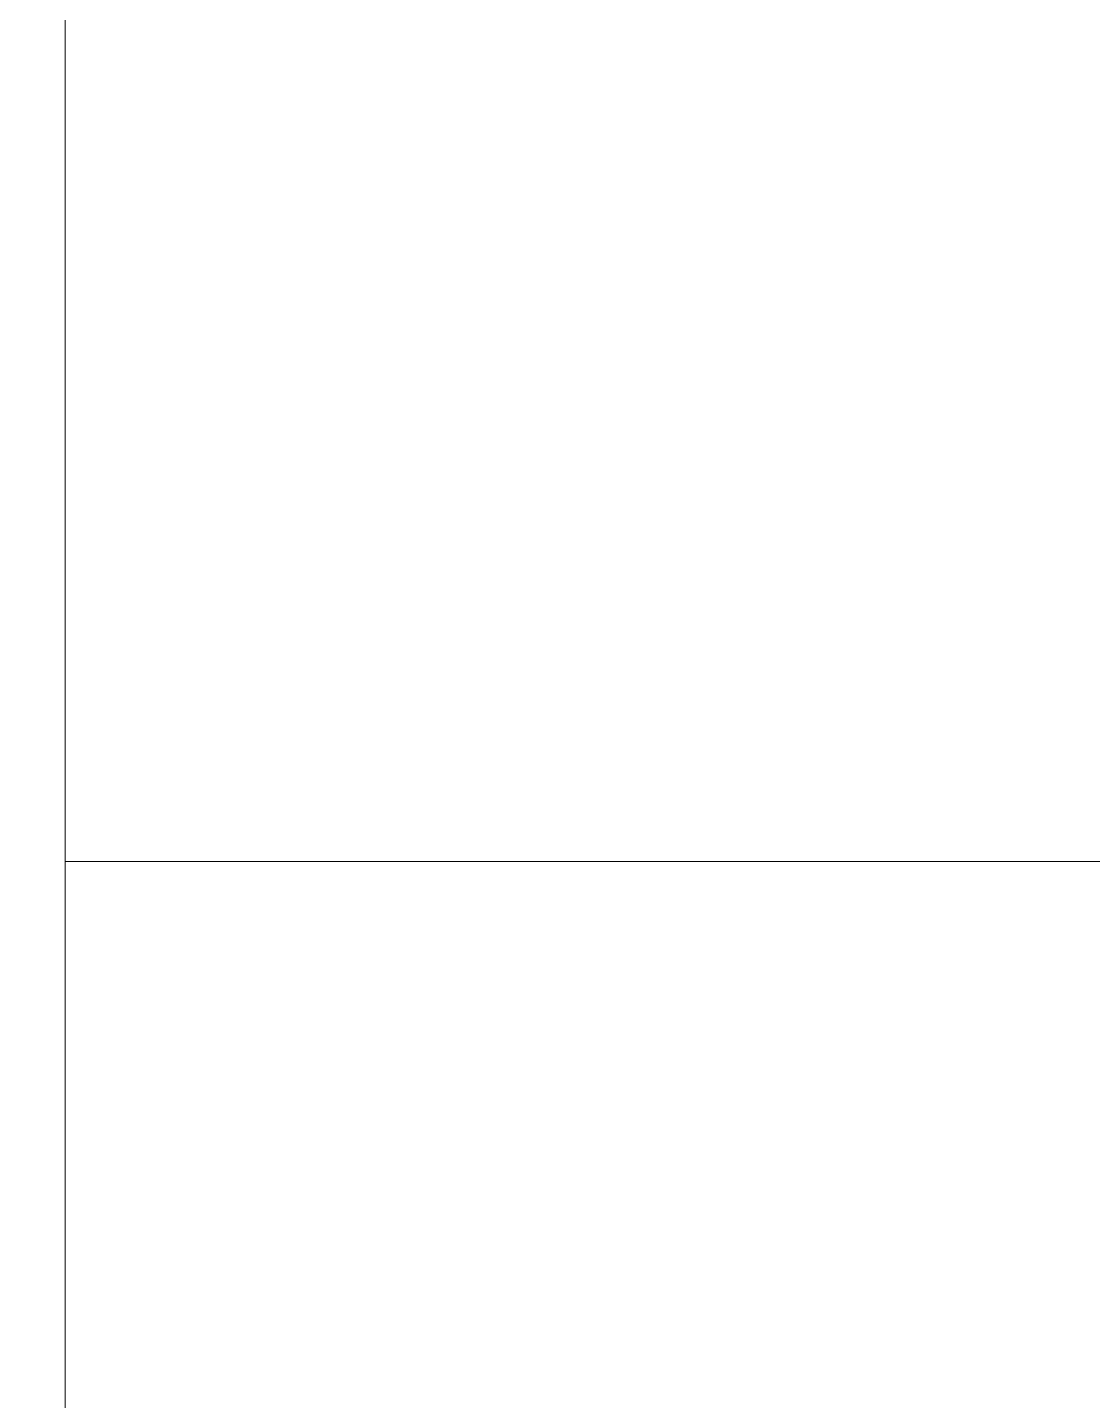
# Model space of a CAD drawing. Header units: millimetres. Extents: x -177800 to -26107, y -132450 to -18386.
# Drawn here: x -162899.57 to -162879.82, y -127237.37 to -127211.9 of the extents above; entities that cross this region are included whole.
import ezdxf

# ---------------------------------------------------------------- set-up
doc = ezdxf.new("R2010")
doc.units = ezdxf.units.MM
doc.layers.add('0-1', color=7, linetype='Continuous', lineweight=5)
doc.layers.add('A-_DETA----_E-1', color=6, linetype='Continuous', lineweight=9, true_color=0xff00ff)
doc.layers.add('A-_WALL----_H-2', color=9, linetype='Continuous', lineweight=9, true_color=0x808080)

# ---------------------------------------------------------------- blocks, each defined once
blk = doc.blocks.new('1599_DB_A_BLK3_1STGD_R21_rvt-1-BLK 2 UPPER ROOF PLAN')
at = {"layer": 'A-_WALL----_H-2'}
h = blk.add_hatch(dxfattribs=at)
h.set_pattern_fill('FP_5', color=256, style=0, pattern_type=2)
h.set_pattern_definition([(0, (0, 0), (1016, 254), [83.82, -678.18, 83.82, -678.18, -4064]), (0, (0, 0), (1016, 254), [-1524, 83.82, -1440.18, 83.82, -678.18, -1778]), (0, (0, 0), (1016, 254), [-3810, 83.82, -424.18, 83.82, -1186.18]), (120, (381, 127), (-727.97045, 752.8818), [83.82, -678.18, 83.82, -678.18, -4064]), (120, (381, 127), (-727.97045, 752.8818), [-1524, 83.82, -1440.18, 83.82, -678.18, -1778]), (120, (381, 127), (-727.97045, 752.8818), [-3810, 83.82, -424.18, 83.82, -1186.18]), (240, (508, 635), (-288.02955, -1006.8818), [83.82, -678.18, 83.82, -678.18, -4064]), (240, (508, 635), (-288.02955, -1006.8818), [-1524, 83.82, -1440.18, 83.82, -678.18, -1778]), (240, (508, 635), (-288.02955, -1006.8818), [-3810, 83.82, -424.18, 83.82, -1186.18])])
h.paths.add_polyline_path([(-162961.372, -130142.373), (-162861.372, -130142.373), (-162861.372, -123567.373), (-162961.372, -123567.373), (-162961.372, -129454.682)])
at = {"layer": 'A-_DETA----_E-1'}
for p, q in [((-162898.872, -127227.373), (-162898.872, -126427.373)), ((-162898.872, -127227.373), (-161923.872, -127227.373)), ((-161923.872, -127227.373), (-162898.872, -127227.373)), ((-162898.872, -128027.373), (-162898.872, -127227.373))]:
    blk.add_line(p, q, dxfattribs=at)

msp = doc.modelspace()

# ---------------------------------------------------------------- block references
at = {"layer": '0-1'}
msp.add_blockref('1599_DB_A_BLK3_1STGD_R21_rvt-1-BLK 2 UPPER ROOF PLAN', (0, 0), dxfattribs=at)

doc.saveas('drawing.dxf')
